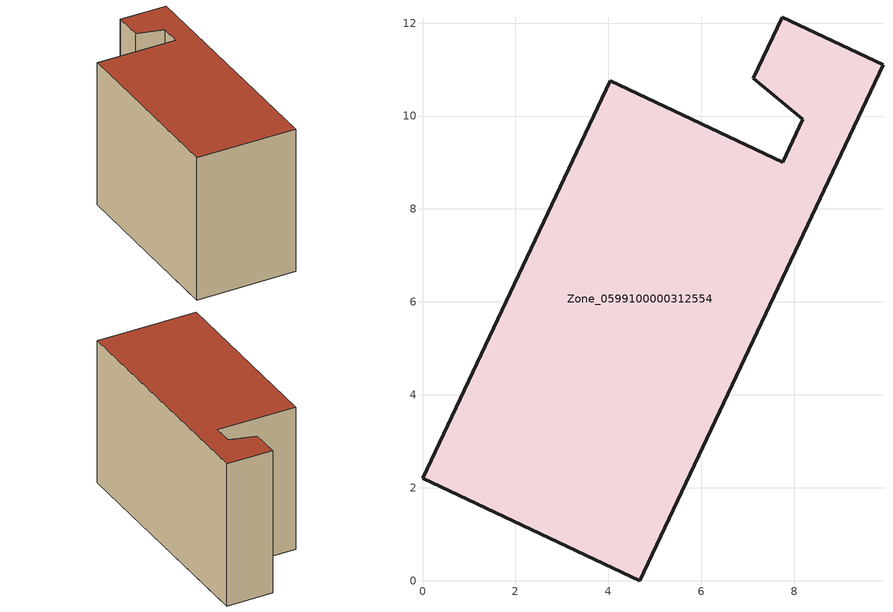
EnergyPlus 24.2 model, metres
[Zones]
Zone_0599100000312554
 floor ground (C_G): 0,2.21 4.04,10.76 7.75,9.01 8.18,9.93 7.12,10.82 7.74,12.13 9.91,11.1 4.67,0 z0
 wall outside (C_F): 4.04,10.76 0,2.21 4.67,0 9.91,11.1 7.74,12.13 7.12,10.82 8.18,9.93 7.75,9.01 4.04,10.76 z0:7.62
 roof outside (C_R): 8.18,9.93 7.75,9.01 4.04,10.76 0,2.21 4.67,0 9.91,11.1 7.74,12.13 7.12,10.82 z7.62
[BUILDING]
Pand.0599100000312554: North Axis=0; Terrain=City; Loads Convergence Tolerance Value=0.04; Temperature Convergence Tolerance Value=0.4; Solar Distribution=FullExterior; Maximum Number of Warmup Days=25; Minimum Number of Warmup Days=1
[Site:Location]
Rotterdam.The.Hague.AP_ZH_NLD Design_Conditions: Latitude=51.96; Longitude=4.45; Time Zone=1; Elevation=-4.5
[SITE:GROUNDTEMPERATURE:BUILDINGSURFACE]
18, 18, 18, 18, 18, 18, 18, 18, 18, 18, 18, 18
[MATERIAL] Thermal Absorptance=0.9; Solar Absorptance=0.7; Visible Absorptance=0.7
Name | Roughness | Thickness | Conductivity | Density | Specific Heat
G.TI.1975-1991 | MediumSmooth | 0.15 | 0.288461 | 540 | 1210
F.TI.1975-1991 | Rough | 0.3 | 0.230769 | 1920 | 840
R.TI.1975-1991 | MediumRough | 0.2 | 0.153846 | 1500 | 1000
[CONSTRUCTION]
C_G: G.TI.1975-1991
C_F: F.TI.1975-1991
C_R: R.TI.1975-1991
[ZONE]
Zone_0599100000312554: Type=1; Multiplier=1; Ceiling Height=Autocalculate; Volume=Autocalculate; Floor Area=autocalculate; Part of Total Floor Area=Yes
[ZONEINFILTRATION:DESIGNFLOWRATE]
Infil_Zone_0599100000312554: Zone or ZoneList or Space or SpaceList=Zone_0599100000312554; Schedule=AlwaysOn; Design Flow Rate Calculation Method=Flow/Area; Flow Rate per Floor Area=0.003; Constant Term Coefficient=1; Temperature Term Coefficient=0; Velocity Term Coefficient=0; Velocity Squared Term Coefficient=0
[HVACTEMPLATE:ZONE:IDEALLOADSAIRSYSTEM]
Zone_0599100000312554: Maximum Heating Supply Air Temperature=50; Minimum Cooling Supply Air Temperature=13; Maximum Heating Supply Air Humidity Ratio=0.0156; Minimum Cooling Supply Air Humidity Ratio=0.0077; Heating Limit=NoLimit; Cooling Limit=NoLimit; Dehumidification Control Type=ConstantSensibleHeatRatio; Cooling Sensible Heat Ratio=0.7; Dehumidification Setpoint=60; Humidification Control Type=None; Humidification Setpoint=30; Outdoor Air Method=None; Outdoor Air Flow Rate per Person=0.00944; Outdoor Air Flow Rate per Zone Floor Area=0; Outdoor Air Flow Rate per Zone=0; Demand Controlled Ventilation Type=None; Outdoor Air Economizer Type=NoEconomizer; Heat Recovery Type=None; Sensible Heat Recovery Effectiveness=0.7; Latent Heat Recovery Effectiveness=0.65
[ZONECONTROL:THERMOSTAT]
ThermostatControl_Zone_0599100000312554: Zone or ZoneList=Zone_0599100000312554; Control Type Schedule=DualSetpointControlType; Control 1=Thermostat_Zone_0599100000312554; Temperature Difference Between Cutout And Setpoint=0
[THERMOSTATSETPOINT:DUALSETPOINT]
Thermostat_Zone_0599100000312554: Heating Setpoint Temperature Schedule=HeatingSetpoint_Zone_0599100000312554; Cooling Setpoint Temperature Schedule=CoolingSetpoint_Zone_0599100000312554
[SCHEDULE:COMPACT]
HeatingSetpoint_Zone_0599100000312554: Through: 12/31, For: AllDays, Until: 24:00, 21
CoolingSetpoint_Zone_0599100000312554: Through: 12/31, For: AllDays, Until: 24:00, 24
DualSetpointControlType: Through: 12/31, For: AllDays, Until: 24:00, 4
AlwaysOn: Through: 12/31, For: AllDays, Until: 24:00, 1
